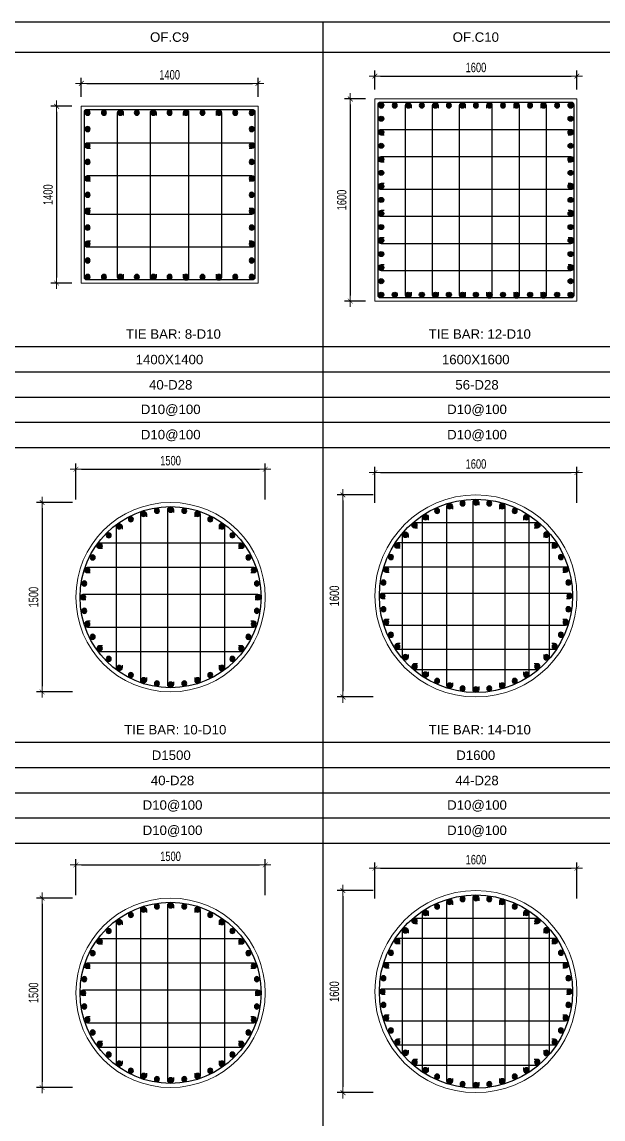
# Model space of a CAD drawing. Header units: millimetres. Extents: x 49323 to 380960, y -6102 to 181761.
# Drawn here: x 368673 to 373276, y 75208 to 83894 of the extents above; entities that cross this region are included whole.
import ezdxf
from ezdxf.enums import TextEntityAlignment as Align

# ---------------------------------------------------------------- set-up
doc = ezdxf.new("R2010")
doc.units = ezdxf.units.MM
doc.linetypes.add('CENTER2', pattern=[1.125, 0.75, -0.125, 0.125, -0.125])
doc.layers.get('Defpoints').update_dxf_attribs({"color": 151, "lineweight": 9})
for name, color, linetype in [('2', 2, 'Continuous'), ('CEN', 1, 'CENTER2'), ('STL', 3, 'Continuous'), ('TIT1', 3, 'Continuous')]:
    doc.layers.add(name, color=color, linetype=linetype)
doc.layers.add('NDC_S_CONTINUOUS', color=3, linetype='Continuous', lineweight=20)
doc.layers.add('NDC_S_DIM', color=1, linetype='Continuous', lineweight=15)
doc.styles.add('NDC_ARIAL', font='arial.ttf', dxfattribs={"width": 0.85})
doc.styles.add('NDC_DIM', font='', dxfattribs={"width": 0.75})
doc.styles.get('NDC_DIM').set_extended_font_data('Dotum')
doc.dimstyles.new('NDC_dim_30', dxfattribs={"dimscale": 30, "dimtxt": 2.5, "dimasz": 1.5, "dimexe": 1.5, "dimexo": 2.5, "dimgap": 1, "dimtad": 1, "dimdec": 0, "dimzin": 0, "dimdsep": 46, "dimtxsty": 'NDC_DIM', "dimblk": 'DIMMARK', "dimcen": 0.09, "dimdle": 1.2, "dimclrd": 1, "dimclre": 1, "dimclrt": 3, "dimadec": 0, "dimazin": 0, "dimtfac": 1, "dimtdec": 0, "dimtix": 1, "dimtofl": 0, "dimtmove": 0, "dimatfit": 3, "dimfxl": 8, "dimfxlon": 1, "dimtolj": 1, "dimtzin": 0, "dimarcsym": 0})

# ---------------------------------------------------------------- blocks, each defined once
blk = doc.blocks.new('8')
at = {"layer": '2'}
blk.add_hatch(color=256, dxfattribs=at).paths.add_polyline_path([(20, 0, 0.386127), (1.9, 19.9), (-1.9, 19.9, 0.386127), (-20, 0, 1)])
blk.add_circle((0, 0), 20, dxfattribs=at)
blk = doc.blocks.new('5')
at = {"layer": 'CEN', "rotation": 180}
blk.add_blockref('8', (0, 0), dxfattribs=at)
blk = doc.blocks.new('*U2068')
at = {"layer": 'STL', "xscale": -1}
blk.add_blockref('5', (0, 0), dxfattribs=at)
blk = doc.blocks.new('*U2069')
at = {"layer": 'NDC_S_DIM', "color": 0, "linetype": 'ByBlock', "lineweight": -2, "transparency": 16777216}
for p, rotation in [((296031.5, 68532), 8.999999999999943), ((296248.1, 68532), 351.0000000000001), ((295825.5, 68465.1), 27.00000000000001), ((295925.9, 68506.7), 18.00000000000001), ((296353.7, 68506.7), 342.0000000000001), ((296454, 68465.1), 333), ((295650.3, 68337.8), 45.00000000000001), ((295732.9, 68408.3), 36), ((296546.6, 68408.3), 324), ((296629.2, 68337.8), 315), ((295579.8, 68255.2), 54), ((296699.8, 68255.2), 306), ((295523, 68162.6), 63), ((296756.5, 68162.6), 297), ((295481.5, 68062.3), 72), ((296798.1, 68062.3), 288), ((295456.1, 67956.6), 81), ((296823.5, 67956.6), 279), ((295447.6, 67848.4), 90), ((296832, 67848.4), 270), ((295456.1, 67740.1), 99.00000000000001), ((296823.5, 67740.1), 261), ((295481.5, 67634.5), 108), ((296798.1, 67634.5), 252), ((295523, 67534.1), 117), ((296756.5, 67534.1), 243), ((295579.8, 67441.5), 126), ((296699.8, 67441.5), 234), ((295650.3, 67358.9), 135), ((296629.2, 67358.9), 225.0000000000001), ((295732.9, 67288.4), 144), ((295825.5, 67231.6), 153), ((296454, 67231.6), 207), ((296546.6, 67288.4), 216), ((295925.9, 67190), 162.0000000000001), ((296031.5, 67164.7), 171), ((296139.8, 67156.2), 180), ((296248.1, 67164.7), 189), ((296353.7, 67190), 197.9999999999999)]:
    blk.add_blockref('*U2068', p, dxfattribs=dict(at, rotation=rotation))
blk.add_blockref('*U2068', (296139.8, 68540.5), dxfattribs=at)
blk = doc.blocks.new('DIMMARK')
at = {"layer": 'NDC_S_DIM', "color": 1}
blk.add_line((-1.5, 0), (1, 0), dxfattribs=at)
at = {"layer": 'NDC_S_DIM', "color": 2, "const_width": 0.1}
blk.add_lwpolyline([(-0.42, -0.42), (0.42, 0.42)], dxfattribs=at)
blk = doc.blocks.new('*D2087')
at = {"layer": 'Defpoints', "color": 0, "ltscale": 40, "transparency": 16777216}
for p in [(370600.2, 77219.7), (369100.2, 76207), (370600.2, 76207)]:
    blk.add_point(p, dxfattribs=at)
at = {"layer": 'NDC_S_DIM', "color": 1, "lineweight": -2, "ltscale": 40, "transparency": 16777216}
for p, q in [((369100.2, 76979.7), (369100.2, 77264.7)), ((370600.2, 76979.7), (370600.2, 77264.7)), ((369145.2, 77219.7), (370555.2, 77219.7))]:
    blk.add_line(p, q, dxfattribs=at)
at = {"layer": 'NDC_S_DIM', "color": 1, "lineweight": -2, "ltscale": 40, "transparency": 16777216, "xscale": 45, "yscale": 45, "zscale": 45, "rotation": 180}
blk.add_blockref('DIMMARK', (369100.2, 77219.7), dxfattribs=at)
at = {"layer": 'NDC_S_DIM', "color": 1, "lineweight": -2, "ltscale": 40, "transparency": 16777216, "xscale": 45, "yscale": 45, "zscale": 45}
blk.add_blockref('DIMMARK', (370600.2, 77219.7), dxfattribs=at)
at = {"layer": 'NDC_S_DIM', "color": 3, "ltscale": 40, "transparency": 16777216, "insert": (369850.2, 77287.3), "char_height": 75, "attachment_point": 5, "style": 'NDC_DIM'}
blk.add_mtext('\\A1;1500', dxfattribs=at)
blk = doc.blocks.new('*D2088')
at = {"layer": 'Defpoints', "color": 0, "ltscale": 40, "transparency": 16777216}
for p in [(369850.2, 76957), (368832.8, 75457), (369850.2, 75457)]:
    blk.add_point(p, dxfattribs=at)
at = {"layer": 'NDC_S_DIM', "color": 1, "lineweight": -2, "ltscale": 40, "transparency": 16777216}
for p, q in [((369072.8, 76957), (368787.8, 76957)), ((368832.8, 76912), (368832.8, 75502)), ((369072.8, 75457), (368787.8, 75457))]:
    blk.add_line(p, q, dxfattribs=at)
at = {"layer": 'NDC_S_DIM', "color": 1, "lineweight": -2, "ltscale": 40, "transparency": 16777216, "xscale": 45, "yscale": 45, "zscale": 45}
for p, rotation in [((368832.8, 76957), 90), ((368832.8, 75457), 270)]:
    blk.add_blockref('DIMMARK', p, dxfattribs=dict(at, rotation=rotation))
at = {"layer": 'NDC_S_DIM', "color": 3, "ltscale": 40, "transparency": 16777216, "insert": (368765.2, 76207), "char_height": 75, "attachment_point": 5, "rotation": 90, "style": 'NDC_DIM'}
blk.add_mtext('\\A1;1500', dxfattribs=at)
blk = doc.blocks.new('*U2052')
at = {"layer": 'STL', "xscale": -1}
blk.add_blockref('5', (0, 0), dxfattribs=at)
blk = doc.blocks.new('*U2053')
at = {"layer": 'NDC_S_DIM', "color": 0, "linetype": 'ByBlock', "lineweight": -2, "transparency": 16777216}
for p, rotation in [((296031.5, 68532), 8.999999999999943), ((296248.1, 68532), 351.0000000000001), ((295825.5, 68465.1), 27.00000000000001), ((295925.9, 68506.7), 18.00000000000001), ((296353.7, 68506.7), 342.0000000000001), ((296454, 68465.1), 333), ((295650.3, 68337.8), 45.00000000000001), ((295732.9, 68408.3), 36), ((296546.6, 68408.3), 324), ((296629.2, 68337.8), 315), ((295579.8, 68255.2), 54), ((296699.8, 68255.2), 306), ((295523, 68162.6), 63), ((296756.5, 68162.6), 297), ((295481.5, 68062.3), 72), ((296798.1, 68062.3), 288), ((295456.1, 67956.6), 81), ((296823.5, 67956.6), 279), ((295447.6, 67848.4), 90), ((296832, 67848.4), 270), ((295456.1, 67740.1), 99.00000000000001), ((296823.5, 67740.1), 261), ((295481.5, 67634.5), 108), ((296798.1, 67634.5), 252), ((295523, 67534.1), 117), ((296756.5, 67534.1), 243), ((295579.8, 67441.5), 126), ((296699.8, 67441.5), 234), ((295650.3, 67358.9), 135), ((296629.2, 67358.9), 225.0000000000001), ((295732.9, 67288.4), 144), ((295825.5, 67231.6), 153), ((296454, 67231.6), 207), ((296546.6, 67288.4), 216), ((295925.9, 67190), 162.0000000000001), ((296031.5, 67164.7), 171), ((296139.8, 67156.2), 180), ((296248.1, 67164.7), 189), ((296353.7, 67190), 197.9999999999999)]:
    blk.add_blockref('*U2052', p, dxfattribs=dict(at, rotation=rotation))
blk.add_blockref('*U2052', (296139.8, 68540.5), dxfattribs=at)
blk = doc.blocks.new('*D2089')
at = {"layer": 'Defpoints', "color": 0, "ltscale": 40, "transparency": 16777216}
for p in [(370600.2, 80352.4), (369100.2, 79339.7), (370600.2, 79339.7)]:
    blk.add_point(p, dxfattribs=at)
at = {"layer": 'NDC_S_DIM', "color": 1, "lineweight": -2, "ltscale": 40, "transparency": 16777216}
for p, q in [((369100.2, 80112.4), (369100.2, 80397.4)), ((369145.2, 80352.4), (370555.2, 80352.4)), ((370600.2, 80112.4), (370600.2, 80397.4))]:
    blk.add_line(p, q, dxfattribs=at)
at = {"layer": 'NDC_S_DIM', "color": 1, "lineweight": -2, "ltscale": 40, "transparency": 16777216, "xscale": 45, "yscale": 45, "zscale": 45, "rotation": 180}
blk.add_blockref('DIMMARK', (369100.2, 80352.4), dxfattribs=at)
at = {"layer": 'NDC_S_DIM', "color": 1, "lineweight": -2, "ltscale": 40, "transparency": 16777216, "xscale": 45, "yscale": 45, "zscale": 45}
blk.add_blockref('DIMMARK', (370600.2, 80352.4), dxfattribs=at)
at = {"layer": 'NDC_S_DIM', "color": 3, "ltscale": 40, "transparency": 16777216, "insert": (369850.2, 80420), "char_height": 75, "attachment_point": 5, "style": 'NDC_DIM'}
blk.add_mtext('\\A1;1500', dxfattribs=at)
blk = doc.blocks.new('*D2090')
at = {"layer": 'Defpoints', "color": 0, "ltscale": 40, "transparency": 16777216}
for p in [(369850.2, 80089.7), (368832.8, 78589.7), (369850.2, 78589.7)]:
    blk.add_point(p, dxfattribs=at)
at = {"layer": 'NDC_S_DIM', "color": 1, "lineweight": -2, "ltscale": 40, "transparency": 16777216}
for p, q in [((369072.8, 80089.7), (368787.8, 80089.7)), ((368832.8, 80044.7), (368832.8, 78634.7)), ((369072.8, 78589.7), (368787.8, 78589.7))]:
    blk.add_line(p, q, dxfattribs=at)
at = {"layer": 'NDC_S_DIM', "color": 1, "lineweight": -2, "ltscale": 40, "transparency": 16777216, "xscale": 45, "yscale": 45, "zscale": 45}
for p, rotation in [((368832.8, 80089.7), 90), ((368832.8, 78589.7), 270)]:
    blk.add_blockref('DIMMARK', p, dxfattribs=dict(at, rotation=rotation))
at = {"layer": 'NDC_S_DIM', "color": 3, "ltscale": 40, "transparency": 16777216, "insert": (368765.2, 79339.7), "char_height": 75, "attachment_point": 5, "rotation": 90, "style": 'NDC_DIM'}
blk.add_mtext('\\A1;1500', dxfattribs=at)
blk = doc.blocks.new('*D2091')
at = {"layer": 'Defpoints', "color": 0, "ltscale": 40, "transparency": 16777216}
for p in [(370543, 83407.6), (369143, 83226), (370543, 83226)]:
    blk.add_point(p, dxfattribs=at)
at = {"layer": 'NDC_S_DIM', "color": 1, "lineweight": -2, "ltscale": 40, "transparency": 16777216}
for p, q in [((369143, 83301), (369143, 83452.6)), ((369188, 83407.6), (370498, 83407.6)), ((370543, 83301), (370543, 83452.6))]:
    blk.add_line(p, q, dxfattribs=at)
at = {"layer": 'NDC_S_DIM', "color": 1, "lineweight": -2, "ltscale": 40, "transparency": 16777216, "xscale": 45, "yscale": 45, "zscale": 45, "rotation": 180}
blk.add_blockref('DIMMARK', (369143, 83407.6), dxfattribs=at)
at = {"layer": 'NDC_S_DIM', "color": 1, "lineweight": -2, "ltscale": 40, "transparency": 16777216, "xscale": 45, "yscale": 45, "zscale": 45}
blk.add_blockref('DIMMARK', (370543, 83407.6), dxfattribs=at)
at = {"layer": 'NDC_S_DIM', "color": 3, "ltscale": 40, "transparency": 16777216, "insert": (369843, 83475.2), "char_height": 75, "attachment_point": 5, "style": 'NDC_DIM'}
blk.add_mtext('\\A1;1400', dxfattribs=at)
blk = doc.blocks.new('*D2092')
at = {"layer": 'Defpoints', "color": 0, "ltscale": 40, "transparency": 16777216}
for p in [(369143, 83226), (368947.6, 81826), (369143, 81826)]:
    blk.add_point(p, dxfattribs=at)
at = {"layer": 'NDC_S_DIM', "color": 1, "lineweight": -2, "ltscale": 40, "transparency": 16777216}
for p, q in [((369068, 83226), (368902.6, 83226)), ((368947.6, 83181), (368947.6, 81871)), ((369068, 81826), (368902.6, 81826))]:
    blk.add_line(p, q, dxfattribs=at)
at = {"layer": 'NDC_S_DIM', "color": 1, "lineweight": -2, "ltscale": 40, "transparency": 16777216, "xscale": 45, "yscale": 45, "zscale": 45}
for p, rotation in [((368947.6, 83226), 90), ((368947.6, 81826), 270)]:
    blk.add_blockref('DIMMARK', p, dxfattribs=dict(at, rotation=rotation))
at = {"layer": 'NDC_S_DIM', "color": 3, "ltscale": 40, "transparency": 16777216, "insert": (368880.1, 82526), "char_height": 75, "attachment_point": 5, "rotation": 90, "style": 'NDC_DIM'}
blk.add_mtext('\\A1;1400', dxfattribs=at)
blk = doc.blocks.new('*U2073')
at = {"layer": 'STL', "xscale": -1, "rotation": 270}
blk.add_blockref('5', (0, 0), dxfattribs=at)
blk = doc.blocks.new('*U2074')
at = {"layer": 'NDC_S_DIM', "color": 0, "linetype": 'ByBlock', "lineweight": -2, "transparency": 16777216}
for p in [(306343.8, 79984.3), (306473.8, 79984.3), (306603.8, 79984.3), (306733.9, 79984.3), (306863.9, 79984.3), (306994, 79984.3), (307124, 79984.3), (307254.1, 79984.3), (307384.1, 79984.3), (307514.2, 79984.3), (307644.2, 79984.3)]:
    blk.add_blockref('*U2073', p, dxfattribs=at)
blk = doc.blocks.new('*U2058')
at = {"layer": 'STL', "xscale": -1, "rotation": 270}
blk.add_blockref('5', (0, 0), dxfattribs=at)
blk = doc.blocks.new('*U2059')
at = {"layer": 'NDC_S_DIM', "color": 0, "linetype": 'ByBlock', "lineweight": -2, "transparency": 16777216}
for p in [(306343.8, 79984.3), (306473.8, 79984.3), (306603.8, 79984.3), (306733.9, 79984.3), (306863.9, 79984.3), (306994, 79984.3), (307124, 79984.3), (307254.1, 79984.3), (307384.1, 79984.3), (307514.2, 79984.3), (307644.2, 79984.3)]:
    blk.add_blockref('*U2058', p, dxfattribs=at)
blk = doc.blocks.new('*U2060')
at = {"layer": 'STL', "xscale": -1, "rotation": 270}
blk.add_blockref('5', (0, 0), dxfattribs=at)
blk = doc.blocks.new('*U2061')
at = {"layer": 'NDC_S_DIM', "color": 0, "linetype": 'ByBlock', "lineweight": -2, "transparency": 16777216}
for p in [(306343.8, 79984.3), (306473.8, 79984.3), (306603.8, 79984.3), (306733.9, 79984.3), (306863.9, 79984.3), (306994, 79984.3), (307124, 79984.3), (307254.1, 79984.3), (307384.1, 79984.3), (307514.2, 79984.3), (307644.2, 79984.3)]:
    blk.add_blockref('*U2060', p, dxfattribs=at)
blk = doc.blocks.new('*U2062')
at = {"layer": 'STL', "xscale": -1, "rotation": 270}
blk.add_blockref('5', (0, 0), dxfattribs=at)
blk = doc.blocks.new('*U2063')
at = {"layer": 'NDC_S_DIM', "color": 0, "linetype": 'ByBlock', "lineweight": -2, "transparency": 16777216}
for p in [(306343.8, 79984.3), (306473.8, 79984.3), (306603.8, 79984.3), (306733.9, 79984.3), (306863.9, 79984.3), (306994, 79984.3), (307124, 79984.3), (307254.1, 79984.3), (307384.1, 79984.3), (307514.2, 79984.3), (307644.2, 79984.3)]:
    blk.add_blockref('*U2062', p, dxfattribs=at)
blk = doc.blocks.new('*U2048')
at = {"layer": 'STL', "xscale": -1}
blk.add_blockref('5', (0, 0), dxfattribs=at)
blk = doc.blocks.new('*U2049')
at = {"layer": 'NDC_S_DIM', "color": 0, "linetype": 'ByBlock', "lineweight": -2, "transparency": 16777216}
for p, rotation in [((295832.4, 68521.5), 24.54545454545455), ((295931.3, 68558.4), 16.36363636363635), ((296034.5, 68580.8), 8.181818181818112), ((296245.1, 68580.8), 351.8181818181819), ((296348.3, 68558.4), 343.6363636363637), ((296447.2, 68521.5), 335.4545454545455), ((295739.7, 68470.9), 32.72727272727273), ((296539.9, 68470.9), 327.2727272727273), ((295655.2, 68407.6), 40.90909090909091), ((296624.4, 68407.6), 319.0909090909092), ((295517.3, 68248.4), 57.27272727272731), ((295580.5, 68332.9), 49.09090909090912), ((296699, 68332.9), 310.9090909090909), ((296762.3, 68248.4), 302.7272727272727), ((295466.7, 68155.8), 65.45454545454547), ((296812.9, 68155.8), 294.5454545454546), ((295429.8, 68056.8), 73.63636363636364), ((296849.8, 68056.8), 286.3636363636364), ((295407.3, 67953.7), 81.81818181818183), ((296872.3, 67953.7), 278.1818181818182), ((295399.8, 67848.4), 90), ((296879.8, 67848.4), 270), ((295407.3, 67743), 98.1818181818182), ((296872.3, 67743), 261.8181818181818), ((295429.8, 67639.9), 106.3636363636363), ((296849.8, 67639.9), 253.6363636363637), ((295466.7, 67540.9), 114.5454545454546), ((296812.9, 67540.9), 245.4545454545454), ((295517.3, 67448.3), 122.7272727272727), ((296762.3, 67448.3), 237.2727272727273), ((295580.5, 67363.8), 130.9090909090909), ((296699, 67363.8), 229.0909090909092), ((295655.2, 67289.1), 139.0909090909091), ((295739.7, 67225.8), 147.2727272727273), ((296539.9, 67225.8), 212.7272727272727), ((296624.4, 67289.1), 220.9090909090909), ((295832.4, 67175.2), 155.4545454545455), ((295931.3, 67138.3), 163.6363636363637), ((296348.3, 67138.3), 196.3636363636364), ((296447.2, 67175.2), 204.5454545454546), ((296034.5, 67115.9), 171.8181818181819), ((296139.8, 67108.4), 180), ((296245.1, 67115.9), 188.1818181818181)]:
    blk.add_blockref('*U2048', p, dxfattribs=dict(at, rotation=rotation))
blk.add_blockref('*U2048', (296139.8, 68588.4), dxfattribs=at)
blk = doc.blocks.new('*D2095')
at = {"layer": 'Defpoints', "color": 0, "ltscale": 40, "transparency": 16777216}
for p in [(373069.1, 77193.5), (371469.1, 76216.6), (373069.1, 76216.6)]:
    blk.add_point(p, dxfattribs=at)
at = {"layer": 'NDC_S_DIM', "color": 1, "lineweight": -2, "ltscale": 40, "transparency": 16777216}
for p, q in [((371469.1, 76953.5), (371469.1, 77238.5)), ((373069.1, 76953.5), (373069.1, 77238.5)), ((371514.1, 77193.5), (373024.1, 77193.5))]:
    blk.add_line(p, q, dxfattribs=at)
at = {"layer": 'NDC_S_DIM', "color": 1, "lineweight": -2, "ltscale": 40, "transparency": 16777216, "xscale": 45, "yscale": 45, "zscale": 45, "rotation": 180}
blk.add_blockref('DIMMARK', (371469.1, 77193.5), dxfattribs=at)
at = {"layer": 'NDC_S_DIM', "color": 1, "lineweight": -2, "ltscale": 40, "transparency": 16777216, "xscale": 45, "yscale": 45, "zscale": 45}
blk.add_blockref('DIMMARK', (373069.1, 77193.5), dxfattribs=at)
at = {"layer": 'NDC_S_DIM', "color": 3, "ltscale": 40, "transparency": 16777216, "insert": (372269.1, 77261), "char_height": 75, "attachment_point": 5, "style": 'NDC_DIM'}
blk.add_mtext('\\A1;1600', dxfattribs=at)
blk = doc.blocks.new('*D2096')
at = {"layer": 'Defpoints', "color": 0, "ltscale": 40, "transparency": 16777216}
for p in [(372269.1, 77016.6), (371215.6, 75416.6), (372269.1, 75416.6)]:
    blk.add_point(p, dxfattribs=at)
at = {"layer": 'NDC_S_DIM', "color": 1, "lineweight": -2, "ltscale": 40, "transparency": 16777216}
for p, q in [((371455.6, 77016.6), (371170.6, 77016.6)), ((371215.6, 76971.6), (371215.6, 75461.6)), ((371455.6, 75416.6), (371170.6, 75416.6))]:
    blk.add_line(p, q, dxfattribs=at)
at = {"layer": 'NDC_S_DIM', "color": 1, "lineweight": -2, "ltscale": 40, "transparency": 16777216, "xscale": 45, "yscale": 45, "zscale": 45}
for p, rotation in [((371215.6, 77016.6), 90), ((371215.6, 75416.6), 270)]:
    blk.add_blockref('DIMMARK', p, dxfattribs=dict(at, rotation=rotation))
at = {"layer": 'NDC_S_DIM', "color": 3, "ltscale": 40, "transparency": 16777216, "insert": (371148, 76216.6), "char_height": 75, "attachment_point": 5, "rotation": 90, "style": 'NDC_DIM'}
blk.add_mtext('\\A1;1600', dxfattribs=at)
blk = doc.blocks.new('*U2070')
at = {"layer": 'STL', "xscale": -1}
blk.add_blockref('5', (0, 0), dxfattribs=at)
blk = doc.blocks.new('*U2071')
at = {"layer": 'NDC_S_DIM', "color": 0, "linetype": 'ByBlock', "lineweight": -2, "transparency": 16777216}
for p, rotation in [((295832.4, 68521.5), 24.54545454545455), ((295931.3, 68558.4), 16.36363636363635), ((296034.5, 68580.8), 8.181818181818112), ((296245.1, 68580.8), 351.8181818181819), ((296348.3, 68558.4), 343.6363636363637), ((296447.2, 68521.5), 335.4545454545455), ((295739.7, 68470.9), 32.72727272727273), ((296539.9, 68470.9), 327.2727272727273), ((295655.2, 68407.6), 40.90909090909091), ((296624.4, 68407.6), 319.0909090909092), ((295517.3, 68248.4), 57.27272727272731), ((295580.5, 68332.9), 49.09090909090912), ((296699, 68332.9), 310.9090909090909), ((296762.3, 68248.4), 302.7272727272727), ((295466.7, 68155.8), 65.45454545454547), ((296812.9, 68155.8), 294.5454545454546), ((295429.8, 68056.8), 73.63636363636364), ((296849.8, 68056.8), 286.3636363636364), ((295407.3, 67953.7), 81.81818181818183), ((296872.3, 67953.7), 278.1818181818182), ((295399.8, 67848.4), 90), ((296879.8, 67848.4), 270), ((295407.3, 67743), 98.1818181818182), ((296872.3, 67743), 261.8181818181818), ((295429.8, 67639.9), 106.3636363636363), ((296849.8, 67639.9), 253.6363636363637), ((295466.7, 67540.9), 114.5454545454546), ((296812.9, 67540.9), 245.4545454545454), ((295517.3, 67448.3), 122.7272727272727), ((296762.3, 67448.3), 237.2727272727273), ((295580.5, 67363.8), 130.9090909090909), ((296699, 67363.8), 229.0909090909092), ((295655.2, 67289.1), 139.0909090909091), ((295739.7, 67225.8), 147.2727272727273), ((296539.9, 67225.8), 212.7272727272727), ((296624.4, 67289.1), 220.9090909090909), ((295832.4, 67175.2), 155.4545454545455), ((295931.3, 67138.3), 163.6363636363637), ((296348.3, 67138.3), 196.3636363636364), ((296447.2, 67175.2), 204.5454545454546), ((296034.5, 67115.9), 171.8181818181819), ((296139.8, 67108.4), 180), ((296245.1, 67115.9), 188.1818181818181)]:
    blk.add_blockref('*U2070', p, dxfattribs=dict(at, rotation=rotation))
blk.add_blockref('*U2070', (296139.8, 68588.4), dxfattribs=at)
blk = doc.blocks.new('*D2097')
at = {"layer": 'Defpoints', "color": 0, "ltscale": 40, "transparency": 16777216}
for p in [(373069.1, 80326.2), (371469.1, 79349.3), (373069.1, 79349.3)]:
    blk.add_point(p, dxfattribs=at)
at = {"layer": 'NDC_S_DIM', "color": 1, "lineweight": -2, "ltscale": 40, "transparency": 16777216}
for p, q in [((371469.1, 80086.2), (371469.1, 80371.2)), ((373069.1, 80086.2), (373069.1, 80371.2)), ((371514.1, 80326.2), (373024.1, 80326.2))]:
    blk.add_line(p, q, dxfattribs=at)
at = {"layer": 'NDC_S_DIM', "color": 1, "lineweight": -2, "ltscale": 40, "transparency": 16777216, "xscale": 45, "yscale": 45, "zscale": 45, "rotation": 180}
blk.add_blockref('DIMMARK', (371469.1, 80326.2), dxfattribs=at)
at = {"layer": 'NDC_S_DIM', "color": 1, "lineweight": -2, "ltscale": 40, "transparency": 16777216, "xscale": 45, "yscale": 45, "zscale": 45}
blk.add_blockref('DIMMARK', (373069.1, 80326.2), dxfattribs=at)
at = {"layer": 'NDC_S_DIM', "color": 3, "ltscale": 40, "transparency": 16777216, "insert": (372269.1, 80393.7), "char_height": 75, "attachment_point": 5, "style": 'NDC_DIM'}
blk.add_mtext('\\A1;1600', dxfattribs=at)
blk = doc.blocks.new('*D2098')
at = {"layer": 'Defpoints', "color": 0, "ltscale": 40, "transparency": 16777216}
for p in [(372269.1, 80149.3), (371215.6, 78549.3), (372269.1, 78549.3)]:
    blk.add_point(p, dxfattribs=at)
at = {"layer": 'NDC_S_DIM', "color": 1, "lineweight": -2, "ltscale": 40, "transparency": 16777216}
for p, q in [((371455.6, 80149.3), (371170.6, 80149.3)), ((371215.6, 80104.3), (371215.6, 78594.3)), ((371455.6, 78549.3), (371170.6, 78549.3))]:
    blk.add_line(p, q, dxfattribs=at)
at = {"layer": 'NDC_S_DIM', "color": 1, "lineweight": -2, "ltscale": 40, "transparency": 16777216, "xscale": 45, "yscale": 45, "zscale": 45}
for p, rotation in [((371215.6, 80149.3), 90), ((371215.6, 78549.3), 270)]:
    blk.add_blockref('DIMMARK', p, dxfattribs=dict(at, rotation=rotation))
at = {"layer": 'NDC_S_DIM', "color": 3, "ltscale": 40, "transparency": 16777216, "insert": (371148, 79349.3), "char_height": 75, "attachment_point": 5, "rotation": 90, "style": 'NDC_DIM'}
blk.add_mtext('\\A1;1600', dxfattribs=at)
blk = doc.blocks.new('*D2099')
at = {"layer": 'Defpoints', "color": 0, "ltscale": 40, "transparency": 16777216}
for p in [(373069.1, 83465.5), (371469.1, 83284), (373069.1, 83284)]:
    blk.add_point(p, dxfattribs=at)
at = {"layer": 'NDC_S_DIM', "color": 1, "lineweight": -2, "ltscale": 40, "transparency": 16777216}
for p, q in [((371469.1, 83359), (371469.1, 83510.5)), ((373069.1, 83359), (373069.1, 83510.5)), ((371514.1, 83465.5), (373024.1, 83465.5))]:
    blk.add_line(p, q, dxfattribs=at)
at = {"layer": 'NDC_S_DIM', "color": 1, "lineweight": -2, "ltscale": 40, "transparency": 16777216, "xscale": 45, "yscale": 45, "zscale": 45, "rotation": 180}
blk.add_blockref('DIMMARK', (371469.1, 83465.5), dxfattribs=at)
at = {"layer": 'NDC_S_DIM', "color": 1, "lineweight": -2, "ltscale": 40, "transparency": 16777216, "xscale": 45, "yscale": 45, "zscale": 45}
blk.add_blockref('DIMMARK', (373069.1, 83465.5), dxfattribs=at)
at = {"layer": 'NDC_S_DIM', "color": 3, "ltscale": 40, "transparency": 16777216, "insert": (372269.1, 83533.1), "char_height": 75, "attachment_point": 5, "style": 'NDC_DIM'}
blk.add_mtext('\\A1;1600', dxfattribs=at)
blk = doc.blocks.new('*D2100')
at = {"layer": 'Defpoints', "color": 0, "ltscale": 40, "transparency": 16777216}
for p in [(371469.1, 83284), (371273.7, 81684), (371469.1, 81684)]:
    blk.add_point(p, dxfattribs=at)
at = {"layer": 'NDC_S_DIM', "color": 1, "lineweight": -2, "ltscale": 40, "transparency": 16777216}
for p, q in [((371394.1, 83284), (371228.7, 83284)), ((371273.7, 83239), (371273.7, 81729)), ((371394.1, 81684), (371228.7, 81684))]:
    blk.add_line(p, q, dxfattribs=at)
at = {"layer": 'NDC_S_DIM', "color": 1, "lineweight": -2, "ltscale": 40, "transparency": 16777216, "xscale": 45, "yscale": 45, "zscale": 45}
for p, rotation in [((371273.7, 83284), 90), ((371273.7, 81684), 270)]:
    blk.add_blockref('DIMMARK', p, dxfattribs=dict(at, rotation=rotation))
at = {"layer": 'NDC_S_DIM', "color": 3, "ltscale": 40, "transparency": 16777216, "insert": (371206.2, 82484), "char_height": 75, "attachment_point": 5, "rotation": 90, "style": 'NDC_DIM'}
blk.add_mtext('\\A1;1600', dxfattribs=at)
blk = doc.blocks.new('*U2056')
at = {"layer": 'STL', "xscale": -1, "rotation": 270}
blk.add_blockref('5', (0, 0), dxfattribs=at)
blk = doc.blocks.new('*U2057')
at = {"layer": 'NDC_S_DIM', "color": 0, "linetype": 'ByBlock', "lineweight": -2, "transparency": 16777216}
for p in [(308769.8, 80184.3), (308877, 80184.3), (308984.2, 80184.3), (309091.4, 80184.3), (309198.6, 80184.3), (309305.7, 80184.3), (309412.9, 80184.3), (309520.1, 80184.3), (309627.3, 80184.3), (309734.4, 80184.3), (309841.6, 80184.3), (309948.8, 80184.3), (310056, 80184.3), (310163.1, 80184.3), (310270.3, 80184.3)]:
    blk.add_blockref('*U2056', p, dxfattribs=at)
blk = doc.blocks.new('*U2064')
at = {"layer": 'STL', "xscale": -1, "rotation": 270}
blk.add_blockref('5', (0, 0), dxfattribs=at)
blk = doc.blocks.new('*U2065')
at = {"layer": 'NDC_S_DIM', "color": 0, "linetype": 'ByBlock', "lineweight": -2, "transparency": 16777216}
for p in [(308769.8, 80184.3), (308877, 80184.3), (308984.2, 80184.3), (309091.4, 80184.3), (309198.6, 80184.3), (309305.7, 80184.3), (309412.9, 80184.3), (309520.1, 80184.3), (309627.3, 80184.3), (309734.4, 80184.3), (309841.6, 80184.3), (309948.8, 80184.3), (310056, 80184.3), (310163.1, 80184.3), (310270.3, 80184.3)]:
    blk.add_blockref('*U2064', p, dxfattribs=at)
blk = doc.blocks.new('*U2066')
at = {"layer": 'STL', "xscale": -1, "rotation": 270}
blk.add_blockref('5', (0, 0), dxfattribs=at)
blk = doc.blocks.new('*U2067')
at = {"layer": 'NDC_S_DIM', "color": 0, "linetype": 'ByBlock', "lineweight": -2, "transparency": 16777216}
for p in [(308769.8, 80184.3), (308877, 80184.3), (308984.2, 80184.3), (309091.4, 80184.3), (309198.6, 80184.3), (309305.7, 80184.3), (309412.9, 80184.3), (309520.1, 80184.3), (309627.3, 80184.3), (309734.4, 80184.3), (309841.6, 80184.3), (309948.8, 80184.3), (310056, 80184.3), (310163.1, 80184.3), (310270.3, 80184.3)]:
    blk.add_blockref('*U2066', p, dxfattribs=at)
blk = doc.blocks.new('*U2054')
at = {"layer": 'STL', "xscale": -1, "rotation": 270}
blk.add_blockref('5', (0, 0), dxfattribs=at)
blk = doc.blocks.new('*U2055')
at = {"layer": 'NDC_S_DIM', "color": 0, "linetype": 'ByBlock', "lineweight": -2, "transparency": 16777216}
for p in [(308769.8, 80184.3), (308877, 80184.3), (308984.2, 80184.3), (309091.4, 80184.3), (309198.6, 80184.3), (309305.7, 80184.3), (309412.9, 80184.3), (309520.1, 80184.3), (309627.3, 80184.3), (309734.4, 80184.3), (309841.6, 80184.3), (309948.8, 80184.3), (310056, 80184.3), (310163.1, 80184.3), (310270.3, 80184.3)]:
    blk.add_blockref('*U2054', p, dxfattribs=at)

msp = doc.modelspace()

# ---------------------------------------------------------------- linework, layer by layer
at = {"layer": '2', "lineweight": -2, "ltscale": 1000}
for points in [[(373044.1, 83239), (373044.1, 81729, -0.414214), (373024.1, 81709), (371514.1, 81709, -0.414214), (371494.1, 81729), (371494.1, 83239, -0.414214), (371514.1, 83259), (373024.1, 83259, -0.414214)], [(370518, 83181), (370518, 81871, -0.414214), (370498, 81851), (369188, 81851, -0.414214), (369168, 81871), (369168, 83181, -0.414214), (369188, 83201), (370498, 83201, -0.414214)]]:
    msp.add_lwpolyline(points, format="xyb", close=True, dxfattribs=at)
at = {"layer": '2'}
for points in [[(371755.7, 81753.6), (371755.7, 81731.4, -1), (371710.7, 81731.4), (371710.7, 83233.5, -1), (371755.7, 83233.5), (371755.7, 83211.3)], [(371970.1, 81753.6), (371970.1, 81731.4, -1), (371925, 81731.4), (371925, 83233.5, -1), (371970.1, 83233.5), (371970.1, 83211.3)], [(372184.4, 81753.6), (372184.4, 81731.4, -1), (372139.4, 81731.4), (372139.4, 83233.5, -1), (372184.4, 83233.5), (372184.4, 83211.3)], [(372353.7, 81753.6), (372353.7, 81731.4, 1), (372398.8, 81731.4), (372398.8, 83233.5, 1), (372353.7, 83233.5), (372353.7, 83211.3)], [(372568.1, 81753.6), (372568.1, 81731.4, 1), (372613.1, 81731.4), (372613.1, 83233.5, 1), (372568.1, 83233.5), (372568.1, 83211.3)], [(372782.4, 81753.6), (372782.4, 81731.4, 1), (372827.5, 81731.4), (372827.5, 83233.5, 1), (372782.4, 83233.5), (372782.4, 83211.3)], [(369475.3, 81895.7), (369475.3, 81873.5, -1), (369430.3, 81873.5), (369430.3, 83175.5, -1), (369475.3, 83175.5), (369475.3, 83153.4)], [(369735.4, 81895.7), (369735.4, 81873.5, -1), (369690.4, 81873.5), (369690.4, 83175.5, -1), (369735.4, 83175.5), (369735.4, 83153.4)], [(369950.5, 81895.7), (369950.5, 81873.5, 1), (369995.5, 81873.5), (369995.5, 83175.5, 1), (369950.5, 83175.5), (369950.5, 83153.4)], [(370210.6, 81895.7), (370210.6, 81873.5, 1), (370255.6, 81873.5), (370255.6, 83175.5, 1), (370210.6, 83175.5), (370210.6, 83153.4)], [(371541, 82998.1), (371518.8, 82998.1, -1), (371518.8, 83043.1), (373020.9, 83043.1, -1), (373020.9, 82998.1), (372998.7, 82998.1)], [(369214.9, 82892.9), (369192.7, 82892.9, -1), (369192.7, 82938), (370494.8, 82938, -1), (370494.8, 82892.9), (370472.7, 82892.9)], [(371541, 82783.7), (371518.8, 82783.7, -1), (371518.8, 82828.7), (373020.9, 82828.7, -1), (373020.9, 82783.7), (372998.7, 82783.7)], [(369214.9, 82632.8), (369192.7, 82632.8, -1), (369192.7, 82677.9), (370494.8, 82677.9, -1), (370494.8, 82632.8), (370472.7, 82632.8)], [(371541, 82614.4), (371518.8, 82614.4, 1), (371518.8, 82569.3), (373020.9, 82569.3, 1), (373020.9, 82614.4), (372998.7, 82614.4)], [(369214.9, 82417.8), (369192.7, 82417.8, 1), (369192.7, 82372.8), (370494.8, 82372.8, 1), (370494.8, 82417.8), (370472.7, 82417.8)], [(371541, 82400), (371518.8, 82400, 1), (371518.8, 82355), (373020.9, 82355, 1), (373020.9, 82400), (372998.7, 82400)], [(371541, 82185.7), (371518.8, 82185.7, 1), (371518.8, 82140.6), (373020.9, 82140.6, 1), (373020.9, 82185.7), (372998.7, 82185.7)], [(369214.9, 82157.7), (369192.7, 82157.7, 1), (369192.7, 82112.7), (370494.8, 82112.7, 1), (370494.8, 82157.7), (370472.7, 82157.7)], [(371541, 81971.3), (371518.8, 81971.3, 1), (371518.8, 81926.3), (373020.9, 81926.3, 1), (373020.9, 81971.3), (372998.7, 81971.3)], [(372291.6, 78631.4), (372291.6, 78609.3, -1), (372246.6, 78609.3), (372246.6, 80089.3, -1), (372291.6, 80089.3), (372291.6, 80067.1)], [(369658.8, 78703.5), (369658.8, 78681.4, -1), (369613.8, 78681.4), (369613.8, 79998, -1), (369658.8, 79998), (369658.8, 79975.9)], [(369872.7, 78669.7), (369872.7, 78647.5, -1), (369827.7, 78647.5), (369827.7, 80031.9, -1), (369872.7, 80031.9), (369872.7, 80009.8)], [(370041.6, 78703.5), (370041.6, 78681.4, 1), (370086.6, 78681.4), (370086.6, 79998, 1), (370041.6, 79998), (370041.6, 79975.9)], [(372083.1, 78661.4), (372083.1, 78639.3, -1), (372038.1, 78639.3), (372038.1, 80059.3, -1), (372083.1, 80059.3), (372083.1, 80037.2)], [(372455, 78661.4), (372455, 78639.3, 1), (372500.1, 78639.3), (372500.1, 80059.3, 1), (372455, 80059.3), (372455, 80037.2)], [(369465.8, 78801.9), (369465.8, 78779.7, -1), (369420.8, 78779.7), (369420.8, 79899.7, -1), (369465.8, 79899.7), (369465.8, 79877.6)], [(370234.5, 78801.9), (370234.5, 78779.7, 1), (370279.5, 78779.7), (370279.5, 79899.7, 1), (370234.5, 79899.7), (370234.5, 79877.6)], [(371806.6, 79886), (371784.5, 79886, -1), (371784.5, 79931.1), (372753.7, 79931.1, -1), (372753.7, 79886), (372731.5, 79886)], [(371891.5, 78748.9), (371891.5, 78726.8, -1), (371846.5, 78726.8), (371846.5, 79971.8, -1), (371891.5, 79971.8), (371891.5, 79949.7)], [(372646.6, 78748.9), (372646.6, 78726.8, 1), (372691.7, 78726.8), (372691.7, 79971.8, 1), (372646.6, 79971.8), (372646.6, 79949.7)], [(371732.3, 78886.8), (371732.3, 78864.7, -1), (371687.3, 78864.7), (371687.3, 79833.9, -1), (371732.3, 79833.9), (371732.3, 79811.7)], [(372805.8, 78886.8), (372805.8, 78864.7, 1), (372850.8, 78864.7), (372850.8, 79833.9, 1), (372805.8, 79833.9), (372805.8, 79811.7)], [(369312.3, 79724.1), (369290.2, 79724.1, -1), (369290.2, 79769.1), (370410.2, 79769.1, -1), (370410.2, 79724.1), (370388, 79724.1)], [(371668.7, 79726.9), (371646.5, 79726.9, -1), (371646.5, 79771.9), (372891.6, 79771.9, -1), (372891.6, 79726.9), (372869.5, 79726.9)], [(369214, 79531.1), (369191.9, 79531.1, -1), (369191.9, 79576.1), (370508.5, 79576.1, -1), (370508.5, 79531.1), (370486.3, 79531.1)], [(371581.2, 79535.3), (371559, 79535.3, -1), (371559, 79580.3), (372979.1, 79580.3, -1), (372979.1, 79535.3), (372957, 79535.3)], [(369180.1, 79317.2), (369158, 79317.2, -1), (369158, 79362.2), (370542.4, 79362.2, -1), (370542.4, 79317.2), (370520.2, 79317.2)], [(371551.2, 79326.8), (371529.1, 79326.8, -1), (371529.1, 79371.8), (373009.1, 79371.8, -1), (373009.1, 79326.8), (372986.9, 79326.8)], [(369214, 79148.3), (369191.9, 79148.3, 1), (369191.9, 79103.3), (370508.5, 79103.3, 1), (370508.5, 79148.3), (370486.3, 79148.3)], [(371581.2, 79163.3), (371559, 79163.3, 1), (371559, 79118.3), (372979.1, 79118.3, 1), (372979.1, 79163.3), (372957, 79163.3)], [(371668.7, 78971.7), (371646.5, 78971.7, 1), (371646.5, 78926.7), (372891.6, 78926.7, 1), (372891.6, 78971.7), (372869.5, 78971.7)], [(369312.3, 78955.4), (369290.2, 78955.4, 1), (369290.2, 78910.3), (370410.2, 78910.3, 1), (370410.2, 78955.4), (370388, 78955.4)], [(371806.6, 78812.5), (371784.5, 78812.5, 1), (371784.5, 78767.5), (372753.7, 78767.5, 1), (372753.7, 78812.5), (372731.5, 78812.5)], [(372291.6, 75498.7), (372291.6, 75476.6, -1), (372246.6, 75476.6), (372246.6, 76956.6, -1), (372291.6, 76956.6), (372291.6, 76934.4)], [(369658.8, 75570.8), (369658.8, 75548.7, -1), (369613.8, 75548.7), (369613.8, 76865.3, -1), (369658.8, 76865.3), (369658.8, 76843.2)], [(369872.7, 75537), (369872.7, 75514.8, -1), (369827.7, 75514.8), (369827.7, 76899.2, -1), (369872.7, 76899.2), (369872.7, 76877.1)], [(370041.6, 75570.8), (370041.6, 75548.7, 1), (370086.6, 75548.7), (370086.6, 76865.3, 1), (370041.6, 76865.3), (370041.6, 76843.2)], [(372083.1, 75528.7), (372083.1, 75506.6, -1), (372038.1, 75506.6), (372038.1, 76926.6, -1), (372083.1, 76926.6), (372083.1, 76904.5)], [(372455, 75528.7), (372455, 75506.6, 1), (372500.1, 75506.6), (372500.1, 76926.6, 1), (372455, 76926.6), (372455, 76904.5)], [(369465.8, 75669.2), (369465.8, 75647, -1), (369420.8, 75647), (369420.8, 76767, -1), (369465.8, 76767), (369465.8, 76744.9)], [(370234.5, 75669.2), (370234.5, 75647, 1), (370279.5, 75647), (370279.5, 76767, 1), (370234.5, 76767), (370234.5, 76744.9)], [(371806.6, 76753.3), (371784.5, 76753.3, -1), (371784.5, 76798.4), (372753.7, 76798.4, -1), (372753.7, 76753.3), (372731.5, 76753.3)], [(371891.5, 75616.2), (371891.5, 75594.1, -1), (371846.5, 75594.1), (371846.5, 76839.1, -1), (371891.5, 76839.1), (371891.5, 76817)], [(372646.6, 75616.2), (372646.6, 75594.1, 1), (372691.7, 75594.1), (372691.7, 76839.1, 1), (372646.6, 76839.1), (372646.6, 76817)], [(371732.3, 75754.1), (371732.3, 75732, -1), (371687.3, 75732), (371687.3, 76701.2, -1), (371732.3, 76701.2), (371732.3, 76679)], [(372805.8, 75754.1), (372805.8, 75732, 1), (372850.8, 75732), (372850.8, 76701.2, 1), (372805.8, 76701.2), (372805.8, 76679)], [(369312.3, 76591.4), (369290.2, 76591.4, -1), (369290.2, 76636.4), (370410.2, 76636.4, -1), (370410.2, 76591.4), (370388, 76591.4)], [(371668.7, 76594.2), (371646.5, 76594.2, -1), (371646.5, 76639.2), (372891.6, 76639.2, -1), (372891.6, 76594.2), (372869.5, 76594.2)], [(369214, 76398.4), (369191.9, 76398.4, -1), (369191.9, 76443.4), (370508.5, 76443.4, -1), (370508.5, 76398.4), (370486.3, 76398.4)], [(371581.2, 76402.6), (371559, 76402.6, -1), (371559, 76447.6), (372979.1, 76447.6, -1), (372979.1, 76402.6), (372957, 76402.6)], [(369180.1, 76184.5), (369158, 76184.5, -1), (369158, 76229.5), (370542.4, 76229.5, -1), (370542.4, 76184.5), (370520.2, 76184.5)], [(371551.2, 76194.1), (371529.1, 76194.1, -1), (371529.1, 76239.1), (373009.1, 76239.1, -1), (373009.1, 76194.1), (372986.9, 76194.1)], [(369214, 76015.6), (369191.9, 76015.6, 1), (369191.9, 75970.6), (370508.5, 75970.6, 1), (370508.5, 76015.6), (370486.3, 76015.6)], [(371581.2, 76030.6), (371559, 76030.6, 1), (371559, 75985.6), (372979.1, 75985.6, 1), (372979.1, 76030.6), (372957, 76030.6)], [(371668.7, 75839), (371646.5, 75839, 1), (371646.5, 75794), (372891.6, 75794, 1), (372891.6, 75839), (372869.5, 75839)], [(369312.3, 75822.7), (369290.2, 75822.7, 1), (369290.2, 75777.6), (370410.2, 75777.6, 1), (370410.2, 75822.7), (370388, 75822.7)], [(371806.6, 75679.8), (371784.5, 75679.8, 1), (371784.5, 75634.8), (372753.7, 75634.8, 1), (372753.7, 75679.8), (372731.5, 75679.8)]]:
    msp.add_lwpolyline(points, format="xyb", dxfattribs=at)
at = {"layer": '2', "lineweight": -2, "ltscale": 1000}
for centre, radius in [((372269.1, 79349.3), 765), ((369850.2, 79339.7), 717.2), ((372269.1, 76216.6), 765), ((369850.2, 76207), 717.2)]:
    msp.add_circle(centre, radius, dxfattribs=at)
at = {"layer": 'NDC_S_CONTINUOUS', "ltscale": 70}
for points in [[(370543, 83226), (370543, 81826), (369143, 81826), (369143, 83226), (370543, 83226)], [(373069.1, 83284), (373069.1, 81684), (371469.1, 81684), (371469.1, 83284), (373069.1, 83284)]]:
    msp.add_lwpolyline(points, dxfattribs=at)
for centre, radius in [((369850.2, 79339.7), 750), ((372269.1, 79349.3), 800), ((372269.1, 76216.6), 800), ((369850.2, 76207), 750)]:
    msp.add_circle(centre, radius, dxfattribs=at)
at = {"layer": 'TIT1', "color": 2}
msp.add_line((364149.8, 83894), (378348.7, 83894), dxfattribs=at)
at = {"layer": 'TIT1'}
for p, q in [((371056, 83894), (371056, 67994)), ((364149.8, 83654), (378348.7, 83654)), ((378348.7, 80521.3), (364149.8, 80521.3)), ((378348.7, 77388.6), (364149.8, 77388.6))]:
    msp.add_line(p, q, dxfattribs=at)
at = {"layer": 'TIT1', "color": 8}
for p, q in [((378348.7, 81321.3), (364149.8, 81321.3)), ((378348.7, 81121.3), (364149.8, 81121.3)), ((378348.7, 80921.3), (364149.8, 80921.3)), ((378348.7, 80721.3), (364149.8, 80721.3)), ((378348.7, 78188.6), (364149.8, 78188.6)), ((378348.7, 77988.6), (364149.8, 77988.6)), ((378348.7, 77788.6), (364149.8, 77788.6)), ((378348.7, 77588.6), (364149.8, 77588.6))]:
    msp.add_line(p, q, dxfattribs=at)

# ---------------------------------------------------------------- block references
at = {"layer": 'NDC_S_DIM', "xscale": -1}
for name, p, rotation in [('*U2067', (291334.6, -227035.4), 270), ('*U2055', (292835, -227035.4), 270), ('*U2065', (62749, 161918.7), 180)]:
    msp.add_blockref(name, p, dxfattribs=dict(at, rotation=rotation))
at = {"layer": 'NDC_S_DIM'}
for name, p in [('*U2057', (62749, 3049.2)), ('*U2074', (62849, 3191.3)), ('*U2059', (62849, 1890.8)), ('*U2071', (76129.3, 11500.9)), ('*U2053', (73710.4, 11491.4)), ('*U2049', (76129.3, 8368.2)), ('*U2069', (73710.4, 8358.7))]:
    msp.add_blockref(name, p, dxfattribs=at)
at = {"layer": 'NDC_S_DIM', "rotation": 90}
for name, p in [('*U2061', (449177, -224468.7)), ('*U2063', (450477.5, -224468.7))]:
    msp.add_blockref(name, p, dxfattribs=at)

# ---------------------------------------------------------------- texts
at = {"layer": 'TIT1', "color": 2, "style": 'NDC_ARIAL'}
for s, p in [('OF.C9', (369842, 83774)), ('OF.C10', (372268.1, 83774))]:
    msp.add_text(s, height=75, dxfattribs=at).set_placement(p, align=Align.MIDDLE)
at = {"layer": 'TIT1', "style": 'NDC_ARIAL'}
for s, p in [('TIE BAR: 8-D10', (369873.2, 81423)), ('TIE BAR: 12-D10', (372299.3, 81423)), ('1400X1400', (369841.4, 81221.1)), ('1600X1600', (372267.5, 81221.1)), ('40-D28', (369851.5, 81021.1)), ('56-D28', (372277.6, 81021.1)), ('D10@100', (369851.5, 80821.1)), ('D10@100', (372277.6, 80821.1)), ('D10@100', (369851.5, 80621.1)), ('D10@100', (372277.6, 80621.1)), ('TIE BAR: 10-D10', (369887.6, 78290.3)), ('TIE BAR: 14-D10', (372299.3, 78290.3)), ('D1500', (369855.8, 78088.4)), ('D1600', (372267.5, 78088.4)), ('40-D28', (369865.9, 77888.4)), ('44-D28', (372277.6, 77888.4)), ('D10@100', (369865.9, 77688.4)), ('D10@100', (372277.6, 77688.4)), ('D10@100', (369865.9, 77488.4)), ('D10@100', (372277.6, 77488.4))]:
    msp.add_text(s, height=75, dxfattribs=at).set_placement(p, align=Align.MIDDLE)

# ---------------------------------------------------------------- dimensions: what is measured, and where the dimension line sits
at = {"layer": 'NDC_S_DIM', "ltscale": 40}
for base, p1, p2, picture, middle in [((373069.1, 83465.5), (371469.1, 83284), (373069.1, 83284), '*D2099', (372269.1, 83533.1)), ((370543, 83407.6), (369143, 83226), (370543, 83226), '*D2091', (369843, 83475.2)), ((370600.2, 80352.4), (369100.2, 79339.7), (370600.2, 79339.7), '*D2089', (369850.2, 80420)), ((373069.1, 80326.2), (371469.1, 79349.3), (373069.1, 79349.3), '*D2097', (372269.1, 80393.7)), ((370600.2, 77219.7), (369100.2, 76207), (370600.2, 76207), '*D2087', (369850.2, 77287.3)), ((373069.1, 77193.5), (371469.1, 76216.6), (373069.1, 76216.6), '*D2095', (372269.1, 77261))]:
    dim = msp.add_linear_dim(base=base, p1=p1, p2=p2, dimstyle='NDC_dim_30', dxfattribs=at)
    dim.commit()
    dim.dimension.update_dxf_attribs({"geometry": picture, "text_midpoint": middle})
for base, p1, p2, picture, middle in [((371273.7, 81684), (371469.1, 83284), (371469.1, 81684), '*D2100', (371206.2, 82484)), ((368947.6, 81826), (369143, 83226), (369143, 81826), '*D2092', (368880.1, 82526)), ((371215.6, 78549.3), (372269.1, 80149.3), (372269.1, 78549.3), '*D2098', (371148, 79349.3)), ((368832.8, 78589.7), (369850.2, 80089.7), (369850.2, 78589.7), '*D2090', (368765.2, 79339.7)), ((371215.6, 75416.6), (372269.1, 77016.6), (372269.1, 75416.6), '*D2096', (371148, 76216.6)), ((368832.8, 75457), (369850.2, 76957), (369850.2, 75457), '*D2088', (368765.2, 76207))]:
    dim = msp.add_linear_dim(base=base, p1=p1, p2=p2, angle=90, dimstyle='NDC_dim_30', dxfattribs=at)
    dim.commit()
    dim.dimension.update_dxf_attribs({"geometry": picture, "text_midpoint": middle})

doc.saveas('drawing.dxf')
